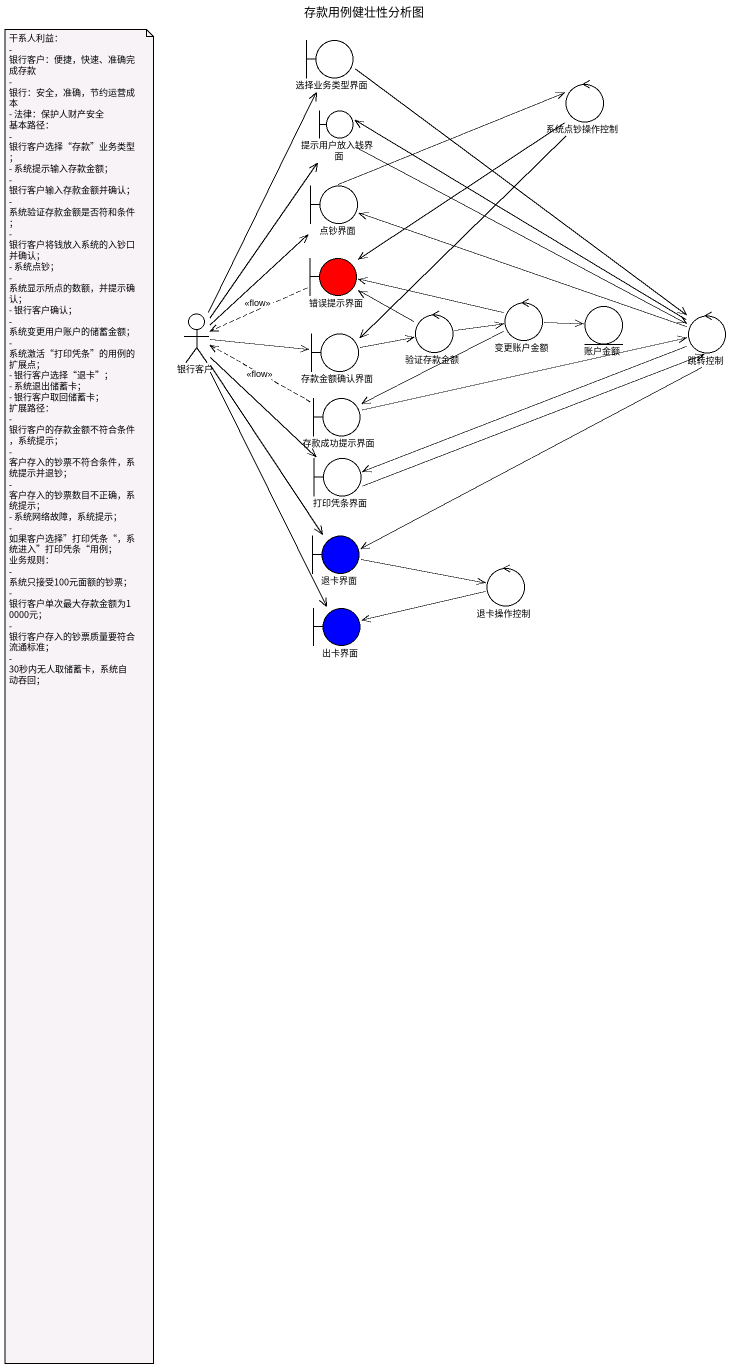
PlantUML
@startuml
title 存款用例健壮性分析图
boundary 选择业务类型界面
boundary 提示用户放入钱界面
control 系统点钞操作控制
boundary 点钞界面
boundary 错误提示界面 #FF0000
control 变更账户金额
entity 账户金额
actor 银行客户
boundary 存款金额确认界面
control 验证存款金额
control 跳转控制
boundary 存款成功提示界面
boundary 打印凭条界面
boundary 退卡界面 #0000FF
control 退卡操作控制
boundary 出卡界面 #0000FF
选择业务类型界面 --> 跳转控制
提示用户放入钱界面 -right-> 跳转控制
系统点钞操作控制 --> 错误提示界面
系统点钞操作控制 --> 存款金额确认界面
点钞界面 -right-> 系统点钞操作控制
错误提示界面 .left.> 银行客户 : <<flow>>
变更账户金额 -left-> 错误提示界面
变更账户金额 -right-> 账户金额
变更账户金额 -left-> 存款成功提示界面
银行客户 -up-> 选择业务类型界面
银行客户 -up-> 提示用户放入钱界面
银行客户 -up-> 点钞界面
银行客户 -right-> 存款金额确认界面
银行客户 --> 打印凭条界面
银行客户 --> 退卡界面
银行客户 --> 出卡界面
存款金额确认界面 -right-> 验证存款金额
验证存款金额 -left-> 错误提示界面
验证存款金额 -right-> 变更账户金额
跳转控制 -left-> 提示用户放入钱界面
跳转控制 -left-> 点钞界面
跳转控制 -left-> 打印凭条界面
跳转控制 --> 退卡界面
存款成功提示界面 .left.> 银行客户 : <<flow>>
存款成功提示界面 -right-> 跳转控制
打印凭条界面 -right-> 跳转控制
退卡界面 -right-> 退卡操作控制
退卡操作控制 -left-> 出卡界面
note as N1
  干系人利益：
  - 银行客户：便捷，快速、准确完成存款
  - 银行：安全，准确，节约运营成本
  - 法律：保护人财产安全
  基本路径：
  - 银行客户选择“存款”业务类型；
  - 系统提示输入存款金额；
  - 银行客户输入存款金额并确认；
  - 系统验证存款金额是否符和条件；
  - 银行客户将钱放入系统的入钞口并确认；
  - 系统点钞；
  - 系统显示所点的数额，并提示确认；
  - 银行客户确认；
  - 系统变更用户账户的储蓄金额；
  - 系统激活“打印凭条”的用例的扩展点；
  - 银行客户选择“退卡”；
  - 系统退出储蓄卡；
  - 银行客户取回储蓄卡；
  扩展路径：
  - 银行客户的存款金额不符合条件，系统提示；
  - 客户存入的钞票不符合条件，系统提示并退钞；
  - 客户存入的钞票数目不正确，系统提示；
  - 系统网络故障，系统提示；
  - 如果客户选择”打印凭条“，系统进入”打印凭条“用例；
  业务规则：
  - 系统只接受100元面额的钞票；
  - 银行客户单次最大存款金额为10000元；
  - 银行客户存入的钞票质量要符合流通标准；
  - 30秒内无人取储蓄卡，系统自动吞回；
end note
@enduml
